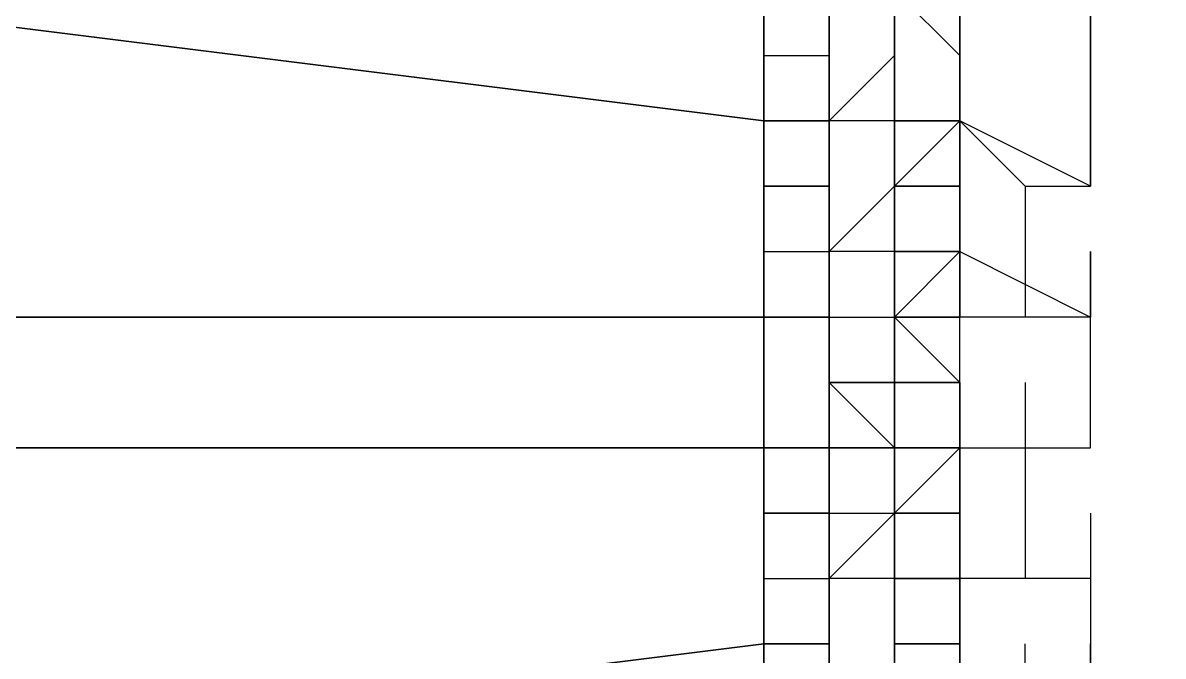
# Model space of a CAD drawing. Header units: inches. Extents: x 3324238 to 135265466, y -1036581 to 20094598.
# Drawn here: x 3353507.925 to 3353509.33, y -519254.587 to -519253.807 of the extents above; entities that cross this region are included whole.
import ezdxf

# ---------------------------------------------------------------- set-up
doc = ezdxf.new("R2010")
doc.units = ezdxf.units.IN
doc.header["$MEASUREMENT"] = 0
doc.layers.add('PDF_Geometry', color=7, linetype='Continuous')

msp = doc.modelspace()

# ---------------------------------------------------------------- linework, layer by layer
at = {"layer": 'PDF_Geometry', "color": 32, "lineweight": 13, "true_color": 0xdd6e00}
for points in [[(3353522.7765, -519332.0817), (3353522.7765, -519254.4915, 1.00015), (3353499.8943, -519254.4915)], [(3353517.2977, -519332.0817), (3353517.2977, -519254.4915, 1.002038), (3353505.3731, -519254.4915), (3353505.3731, -519332.0817)], [(3353516.8143, -519332.0817), (3353516.8143, -519254.4915, 1.000988), (3353505.8566, -519254.4915), (3353505.8566, -519332.0817)]]:
    msp.add_lwpolyline(points, format="xyb", dxfattribs=at)
at = {"layer": 'PDF_Geometry', "lineweight": 25}
for points in [[(3353509.2406, -519254.4109), (3353509.2406, -519254.4915), (3353509.0794, -519254.4915), (3353508.9989, -519254.4915), (3353509.0794, -519254.4915), (3353509.0794, -519254.4109), (3353509.0794, -519254.4915), (3353509.0794, -519254.4109), (3353509.0794, -519254.4915), (3353509.0794, -519254.4109), (3353509.0794, -519254.4915), (3353509.0794, -519254.4109), (3353509.0794, -519254.3303), (3353509.0794, -519254.4109), (3353509.0794, -519254.3303), (3353509.0794, -519254.4109), (3353508.9989, -519254.4109), (3353509.0794, -519254.4109), (3353508.9989, -519254.4109), (3353509.0794, -519254.4109), (3353509.0794, -519254.4915), (3353509.0794, -519254.4109), (3353508.9989, -519254.4109), (3353508.9989, -519254.4915), (3353508.9989, -519254.4109), (3353508.9989, -519254.3303), (3353508.9989, -519254.2498), (3353508.9183, -519254.2498), (3353508.9183, -519254.1692), (3353508.9183, -519254.0886), (3353508.9183, -519254.0081), (3353508.9183, -519253.9275), (3353508.9183, -519254.0081), (3353508.9183, -519253.9275), (3353508.9183, -519254.0081), (3353508.9183, -519253.9275), (3353508.8377, -519253.9275), (3353504.9703, -519253.4441)], [(3353504.9703, -519253.4441), (3353508.8377, -519253.9275), (3353508.8377, -519253.8469), (3353508.8377, -519253.7663)], [(3353508.9988, -519253.8469), (3353508.9988, -519253.7663), (3353508.9988, -519253.6858), (3353508.9988, -519253.6052), (3353508.9988, -519253.6858), (3353508.9988, -519253.7663), (3353508.9988, -519253.6858)], [(3353504.8091, -519254.3303), (3353508.7571, -519254.3303), (3353508.8377, -519254.3303), (3353508.8377, -519254.2498), (3353508.8377, -519254.1692), (3353508.8377, -519254.0886), (3353508.8377, -519254.0081), (3353508.8377, -519254.0886), (3353508.8377, -519254.0081), (3353508.8377, -519253.9275), (3353508.8377, -519253.8469), (3353508.8377, -519253.7663), (3353508.8377, -519253.8469), (3353508.9183, -519253.8469), (3353508.9183, -519253.7663)], [(3353508.9989, -519253.7663), (3353508.9989, -519253.8469), (3353508.9183, -519253.9275), (3353508.9183, -519254.0081), (3353508.9183, -519254.0886), (3353508.9183, -519254.0081), (3353508.9183, -519254.0886), (3353508.9183, -519254.0081), (3353508.9183, -519254.0886), (3353508.9183, -519254.1692), (3353508.8377, -519254.1692), (3353508.8377, -519254.2498), (3353508.8377, -519254.3303), (3353508.8377, -519254.2498), (3353508.8377, -519254.3303), (3353508.7571, -519254.3303), (3353508.8377, -519254.3303), (3353508.8377, -519254.4109), (3353508.8377, -519254.3303), (3353508.8377, -519254.4109), (3353508.8377, -519254.3303), (3353508.8377, -519254.4109), (3353508.8377, -519254.3303)], [(3353508.8377, -519253.7663), (3353508.8377, -519253.8469), (3353508.8377, -519253.9275), (3353508.8377, -519254.0081), (3353508.8377, -519253.9275), (3353508.8377, -519254.0081), (3353508.8377, -519254.0886), (3353508.8377, -519254.0081), (3353508.8377, -519254.0886), (3353508.9183, -519254.0886), (3353508.9183, -519254.0081), (3353508.9183, -519253.9275), (3353508.9183, -519254.0081), (3353508.9183, -519253.9275), (3353508.9183, -519254.0081), (3353508.9183, -519254.0886), (3353508.9183, -519254.0081), (3353508.9183, -519253.9275), (3353508.9183, -519254.0081), (3353508.9183, -519253.9275), (3353508.9183, -519254.0081), (3353508.9183, -519254.0886), (3353508.9183, -519254.0081), (3353508.9183, -519254.0886), (3353508.9183, -519254.0081), (3353508.9183, -519254.0886), (3353508.9183, -519254.0081), (3353508.9183, -519253.9275), (3353508.9183, -519254.0081), (3353508.8377, -519254.0081), (3353508.8377, -519253.9275), (3353508.8377, -519254.0081), (3353508.8377, -519253.9275), (3353508.8377, -519254.0081), (3353508.8377, -519253.9275), (3353508.8377, -519253.8469), (3353508.8377, -519253.7663)], [(3353508.9183, -519253.7663), (3353508.9183, -519253.8469), (3353508.9183, -519253.9275), (3353508.9183, -519253.8469), (3353508.9183, -519253.9275), (3353508.9183, -519253.8469), (3353508.9183, -519253.9275), (3353508.9183, -519253.8469), (3353508.9183, -519253.9275), (3353508.9183, -519254.0081), (3353508.9183, -519253.9275), (3353508.9183, -519254.0081), (3353508.9183, -519254.0886), (3353508.9183, -519254.1692), (3353508.9183, -519254.0886), (3353508.9183, -519254.1692), (3353508.9183, -519254.2498), (3353508.9989, -519254.2498), (3353508.9989, -519254.1692), (3353508.9989, -519254.0886), (3353509.0794, -519254.0886), (3353509.0794, -519254.0081), (3353508.9989, -519254.0081), (3353508.9989, -519253.9275), (3353508.9989, -519254.0081), (3353508.9989, -519253.9275), (3353508.9989, -519254.0081), (3353508.9989, -519253.9275), (3353508.9183, -519253.9275), (3353508.9183, -519253.8469), (3353508.9183, -519253.9275), (3353508.9183, -519254.0081), (3353508.8377, -519254.0081), (3353508.8377, -519253.9275), (3353508.8377, -519253.8469), (3353508.8377, -519253.9275), (3353508.8377, -519253.8469), (3353508.8377, -519253.9275), (3353508.8377, -519254.0081), (3353508.8377, -519253.9275), (3353508.8377, -519253.8469), (3353508.8377, -519253.9275), (3353508.8377, -519253.8469), (3353508.8377, -519253.9275), (3353508.8377, -519254.0081), (3353508.8377, -519253.9275), (3353508.8377, -519254.0081), (3353508.8377, -519253.9275), (3353508.8377, -519254.0081), (3353508.8377, -519253.9275), (3353508.8377, -519254.0081), (3353508.8377, -519254.0886), (3353508.8377, -519254.1692), (3353508.8377, -519254.0886), (3353508.8377, -519254.0081), (3353508.8377, -519254.0886), (3353508.8377, -519254.1692), (3353508.9183, -519254.1692), (3353508.8377, -519254.1692), (3353508.9183, -519254.1692), (3353508.9183, -519254.2498), (3353508.9183, -519254.3303), (3353508.9183, -519254.4109), (3353508.9989, -519254.4109), (3353508.9989, -519254.4915), (3353508.9989, -519254.4109), (3353508.9989, -519254.4915), (3353508.9989, -519254.4109), (3353508.9989, -519254.4915), (3353509.0794, -519254.4915), (3353509.0794, -519254.4109), (3353509.0794, -519254.3303), (3353509.0794, -519254.2498), (3353509.0794, -519254.3303), (3353509.0794, -519254.2498), (3353509.0794, -519254.3303), (3353509.16, -519254.3303), (3353509.2406, -519254.3303)], [(3353508.9183, -519253.8469), (3353508.9183, -519253.7663)], [(3353509.0794, -519254.0886), (3353509.0794, -519254.0081), (3353509.0794, -519253.9275), (3353508.9989, -519253.9275), (3353508.9989, -519254.0081), (3353508.9989, -519253.9275), (3353508.9989, -519254.0081), (3353508.9989, -519253.9275), (3353508.9989, -519254.0081), (3353508.9989, -519253.9275), (3353508.9989, -519253.8469), (3353508.9989, -519253.9275), (3353509.0794, -519253.9275), (3353509.0794, -519254.0081), (3353509.0794, -519253.9275), (3353508.9989, -519254.0081), (3353509.0794, -519254.0081), (3353509.0794, -519253.9275), (3353509.0794, -519254.0081), (3353509.0794, -519253.9275), (3353509.0794, -519254.0081), (3353509.0794, -519253.9275), (3353509.0794, -519254.0081), (3353509.0794, -519253.9275), (3353509.0794, -519253.8469), (3353509.0794, -519253.7663)], [(3353508.9989, -519253.7663), (3353508.9989, -519253.8469), (3353508.9989, -519253.7663), (3353509.0794, -519253.8469), (3353509.0794, -519253.9275), (3353508.9989, -519253.9275), (3353508.9989, -519253.8469), (3353508.9989, -519253.7663)], [(3353509.0794, -519253.8469), (3353509.0794, -519253.7663), (3353509.0794, -519253.8469), (3353509.0794, -519253.9275), (3353509.0794, -519254.0081), (3353509.0794, -519253.9275), (3353509.0794, -519254.0081), (3353509.0794, -519253.9275), (3353509.0794, -519253.8469), (3353509.0794, -519253.9275), (3353509.16, -519254.0081), (3353509.2406, -519254.0081), (3353509.2406, -519253.9275), (3353509.2406, -519254.0081), (3353509.0794, -519253.9275), (3353508.9989, -519253.9275), (3353508.9989, -519253.8469), (3353508.9989, -519253.7663)], [(3353508.9989, -519253.7663), (3353508.9989, -519253.8469), (3353508.9989, -519253.7663)], [(3353508.8377, -519254.4915), (3353508.8377, -519254.4109), (3353508.8377, -519254.3303), (3353508.8377, -519254.2498), (3353508.8377, -519254.3303), (3353508.8377, -519254.2498), (3353508.8377, -519254.1692), (3353504.8897, -519254.1692), (3353504.8091, -519254.1692), (3353504.7286, -519254.1692), (3353504.7286, -519254.0886), (3353504.8091, -519254.0081), (3353504.8897, -519253.9275), (3353504.8897, -519253.8469), (3353504.8897, -519253.9275), (3353504.8897, -519254.0081), (3353504.8897, -519253.9275), (3353504.8091, -519253.8469), (3353504.8091, -519253.9275), (3353504.8091, -519254.0081), (3353504.8091, -519253.9275), (3353504.8897, -519253.9275)], [(3353508.9183, -519254.4109), (3353508.9183, -519254.4915), (3353508.9183, -519254.4109), (3353508.9183, -519254.3303), (3353508.9183, -519254.2498), (3353508.9183, -519254.1692), (3353508.8377, -519254.1692), (3353508.8377, -519254.0886), (3353508.8377, -519254.1692), (3353508.8377, -519254.0886), (3353508.9183, -519254.0886), (3353508.9183, -519254.0081), (3353508.9183, -519254.0886), (3353508.9183, -519254.0081), (3353508.9183, -519253.9275), (3353508.9183, -519254.0081), (3353508.9183, -519254.0886), (3353508.9183, -519254.0081), (3353508.9183, -519253.9275), (3353508.9183, -519254.0081), (3353508.9183, -519254.0886), (3353508.9989, -519254.0081), (3353508.9989, -519253.9275), (3353508.9989, -519254.0081), (3353508.9989, -519253.9275), (3353508.9989, -519254.0081), (3353508.9989, -519254.0886), (3353508.9989, -519254.1692), (3353508.9989, -519254.0886), (3353508.9183, -519254.0886), (3353508.9183, -519254.1692), (3353508.9989, -519254.1692), (3353509.0794, -519254.1692), (3353509.0794, -519254.0886), (3353509.0794, -519254.1692), (3353509.0794, -519254.0886), (3353508.9989, -519254.0886), (3353508.9989, -519254.0081), (3353509.0794, -519254.0081), (3353509.0794, -519254.0886), (3353509.0794, -519254.1692), (3353508.9989, -519254.1692), (3353508.9989, -519254.0886), (3353508.9989, -519254.0081), (3353508.9989, -519253.9275), (3353508.9989, -519253.8469)], [(3353508.8377, -519253.8469), (3353508.9183, -519253.8469)], [(3353508.9183, -519254.2498), (3353508.9183, -519254.3303), (3353508.9183, -519254.4109), (3353508.8377, -519254.4109), (3353508.8377, -519254.4915), (3353508.8377, -519254.5721), (3353508.8377, -519254.4915), (3353508.8377, -519254.5721), (3353508.8377, -519254.4915), (3353508.8377, -519254.4109), (3353508.8377, -519254.3303), (3353508.8377, -519254.2498), (3353508.8377, -519254.1692), (3353508.8377, -519254.0886), (3353508.8377, -519254.1692), (3353508.8377, -519254.0886), (3353508.8377, -519254.0081), (3353508.8377, -519253.9275), (3353508.8377, -519253.8469)], [(3353508.8377, -519253.9275), (3353508.8377, -519253.8469)], [(3353508.8377, -519253.9275), (3353508.8377, -519253.8469)], [(3353508.8377, -519253.9275), (3353508.8377, -519253.8469)], [(3353508.8377, -519253.9275), (3353508.8377, -519253.8469)], [(3353508.9183, -519254.6526), (3353508.9183, -519254.5721), (3353508.8377, -519254.5721), (3353508.8377, -519254.4915), (3353508.9183, -519254.4915), (3353508.9183, -519254.4109), (3353508.9183, -519254.4915), (3353508.9183, -519254.4109), (3353508.9183, -519254.4915), (3353508.9183, -519254.4109), (3353508.9183, -519254.4915), (3353508.9183, -519254.4109), (3353508.9183, -519254.3303), (3353508.9183, -519254.2498), (3353508.9989, -519254.2498), (3353508.9989, -519254.3303), (3353509.0794, -519254.3303), (3353509.0794, -519254.2498), (3353509.0794, -519254.3303), (3353509.0794, -519254.2498), (3353509.0794, -519254.1692), (3353509.0794, -519254.0886), (3353509.0794, -519254.1692), (3353509.0794, -519254.0886), (3353508.9989, -519254.0886), (3353509.0794, -519254.0886), (3353509.0794, -519254.0081), (3353509.0794, -519254.0886), (3353509.0794, -519254.0081), (3353509.0794, -519253.9275), (3353509.0794, -519254.0081), (3353508.9989, -519254.0081), (3353509.0794, -519254.0081), (3353509.0794, -519253.9275), (3353509.0794, -519254.0081), (3353509.0794, -519254.0886), (3353509.0794, -519254.0081), (3353509.0794, -519254.0886), (3353509.0794, -519254.0081), (3353508.9989, -519254.0081), (3353509.0794, -519254.0081), (3353509.0794, -519253.9275), (3353509.0794, -519253.8469)], [(3353508.9183, -519253.9275), (3353508.9183, -519253.8469)], [(3353508.9183, -519253.9275), (3353508.9183, -519253.8469)], [(3353508.9988, -519253.9275), (3353508.9988, -519253.8469)], [(3353508.9988, -519253.9275), (3353508.9988, -519253.8469)], [(3353508.9989, -519253.9275), (3353508.9989, -519253.8469)], [(3353508.9989, -519253.9275), (3353508.9989, -519253.8469)], [(3353508.9989, -519253.9275), (3353508.9989, -519253.8469)], [(3353509.0794, -519253.9275), (3353509.0794, -519253.8469)], [(3353509.0794, -519253.9275), (3353509.0794, -519253.8469)], [(3353509.0794, -519253.9275), (3353509.0794, -519253.8469)], [(3353509.0794, -519254.6526), (3353509.0794, -519254.5721), (3353509.0794, -519254.4915), (3353508.9989, -519254.4915), (3353508.9989, -519254.4109), (3353508.9989, -519254.3303), (3353508.9989, -519254.4109), (3353508.9989, -519254.3303), (3353508.9989, -519254.4109), (3353508.9989, -519254.4915), (3353508.9989, -519254.4109), (3353508.9989, -519254.3303), (3353508.9989, -519254.4109), (3353508.9989, -519254.3303), (3353508.9989, -519254.2498), (3353508.9989, -519254.3303), (3353509.0794, -519254.3303), (3353509.16, -519254.3303), (3353509.2406, -519254.3303), (3353509.2406, -519254.2498), (3353509.2406, -519254.1692), (3353509.2406, -519254.0886), (3353509.2406, -519254.1692), (3353509.16, -519254.1692), (3353508.9989, -519254.1692), (3353508.9989, -519254.0886), (3353508.9989, -519254.0081), (3353508.9989, -519253.9275), (3353508.9989, -519254.0081), (3353508.9989, -519253.9275), (3353508.9183, -519253.9275), (3353508.8377, -519253.9275), (3353508.9183, -519253.9275), (3353508.9183, -519254.0081), (3353508.9183, -519254.0886), (3353508.9183, -519254.0081), (3353508.9183, -519254.0886), (3353508.9183, -519254.1692), (3353508.9183, -519254.0886), (3353508.9183, -519254.1692), (3353508.8377, -519254.1692), (3353508.9183, -519254.1692)], [(3353508.8377, -519254.1692), (3353508.8377, -519254.0886), (3353508.8377, -519254.0081), (3353508.9183, -519254.0081), (3353508.9183, -519254.0886), (3353508.9183, -519254.0081), (3353508.9183, -519253.9275)], [(3353508.8377, -519254.0081), (3353508.8377, -519253.9275)], [(3353509.0794, -519254.3303), (3353509.0794, -519254.4109), (3353509.0794, -519254.3303), (3353509.0794, -519254.2498), (3353509.0794, -519254.3303), (3353509.0794, -519254.2498), (3353508.9989, -519254.1692), (3353508.9989, -519254.2498), (3353508.9989, -519254.1692), (3353508.9989, -519254.0886), (3353508.9989, -519254.0081), (3353508.9989, -519253.9275), (3353508.9989, -519254.0081), (3353508.9989, -519254.0886), (3353509.0794, -519254.0886), (3353509.0794, -519254.0081), (3353509.0794, -519254.0886), (3353509.0794, -519254.0081), (3353509.0794, -519254.0886), (3353508.9989, -519254.0886), (3353508.9183, -519254.0886), (3353508.9183, -519254.0081), (3353508.9183, -519254.0886), (3353508.9183, -519254.0081)], [(3353509.0794, -519254.6526), (3353509.0794, -519254.5721), (3353508.9989, -519254.5721), (3353508.9989, -519254.4915), (3353508.9989, -519254.5721), (3353508.9989, -519254.6526), (3353508.9989, -519254.5721), (3353508.9989, -519254.4915), (3353509.0794, -519254.4915), (3353509.0794, -519254.4109), (3353509.0794, -519254.3303), (3353508.9989, -519254.3303), (3353508.9989, -519254.2498), (3353508.9989, -519254.3303), (3353508.9183, -519254.2498), (3353508.9989, -519254.2498), (3353508.9989, -519254.1692), (3353509.0794, -519254.0886), (3353509.0794, -519254.0081), (3353509.0794, -519253.9275), (3353509.0794, -519254.0081), (3353509.0794, -519253.9275), (3353509.0794, -519254.0081), (3353509.0794, -519254.0886), (3353509.0794, -519254.0081), (3353509.0794, -519253.9275), (3353509.0794, -519254.0081)], [(3353508.9183, -519254.0081), (3353508.9183, -519253.9275)], [(3353508.9183, -519254.0081), (3353508.9183, -519253.9275), (3353508.9183, -519254.0081)], [(3353508.9989, -519254.0886), (3353508.9989, -519254.0081), (3353508.9989, -519253.9275)], [(3353508.9989, -519253.9275), (3353508.9989, -519254.0081), (3353508.9989, -519253.9275)], [(3353508.9989, -519254.0081), (3353508.9989, -519253.9275)], [(3353508.9989, -519254.0081), (3353508.9989, -519253.9275)], [(3353508.9989, -519254.0081), (3353508.9989, -519253.9275)], [(3353508.9989, -519254.0081), (3353508.9989, -519253.9275)], [(3353509.0794, -519254.0081), (3353509.0794, -519253.9275)], [(3353508.9183, -519254.0886), (3353508.9183, -519254.0081)], [(3353508.9183, -519254.1692), (3353508.9183, -519254.0886), (3353508.9183, -519254.0081)], [(3353508.9988, -519254.1692), (3353508.9988, -519254.0886), (3353508.9988, -519254.0081)], [(3353508.9989, -519254.0081), (3353508.9989, -519254.0886)], [(3353509.0794, -519254.0081), (3353508.9989, -519254.0081), (3353509.0794, -519254.0081)], [(3353508.9989, -519254.0081), (3353508.9989, -519254.0886)], [(3353509.0794, -519254.0886), (3353509.0794, -519254.0081), (3353508.9989, -519254.0081)], [(3353509.0794, -519254.0081), (3353508.9989, -519254.0081), (3353509.0794, -519254.0081)], [(3353509.0794, -519254.0886), (3353509.0794, -519254.0081)], [(3353509.0794, -519254.0886), (3353509.0794, -519254.0081)], [(3353509.16, -519254.0081), (3353509.16, -519254.1692)], [(3353508.8377, -519254.1692), (3353508.8377, -519254.0886)], [(3353508.8377, -519254.1692), (3353508.8377, -519254.0886)], [(3353508.8377, -519254.1692), (3353508.8377, -519254.0886)], [(3353508.8377, -519254.1692), (3353508.8377, -519254.0886)], [(3353508.9183, -519254.1692), (3353508.9183, -519254.0886)], [(3353508.9183, -519254.1692), (3353508.9183, -519254.0886)], [(3353508.9183, -519254.1692), (3353508.9183, -519254.0886)], [(3353508.9183, -519254.2498), (3353508.9183, -519254.1692), (3353508.9183, -519254.0886)], [(3353508.9989, -519254.4109), (3353508.9989, -519254.4915), (3353508.9989, -519254.4109), (3353508.9989, -519254.3303), (3353508.9989, -519254.4109), (3353508.9989, -519254.3303), (3353508.9989, -519254.4109), (3353508.9989, -519254.3303), (3353508.9989, -519254.4109), (3353508.9989, -519254.4915), (3353509.0794, -519254.4915), (3353509.0794, -519254.4109), (3353509.0794, -519254.3303), (3353508.9989, -519254.3303), (3353508.9989, -519254.2498), (3353508.9989, -519254.1692), (3353508.9989, -519254.0886)], [(3353508.9989, -519254.1692), (3353508.9989, -519254.0886)], [(3353508.9989, -519254.1692), (3353508.9989, -519254.0886)], [(3353508.9989, -519254.1692), (3353508.9989, -519254.0886)], [(3353508.9989, -519254.1692), (3353508.9989, -519254.0886)], [(3353508.9989, -519254.1692), (3353508.9989, -519254.0886)], [(3353508.9989, -519254.1692), (3353508.9989, -519254.0886)], [(3353508.9989, -519254.1692), (3353508.9989, -519254.0886)], [(3353508.9989, -519254.1692), (3353508.9989, -519254.0886)], [(3353508.9989, -519254.1692), (3353508.9989, -519254.0886)], [(3353509.0794, -519254.0886), (3353509.2406, -519254.1692)], [(3353509.2406, -519254.1692), (3353509.2406, -519254.0886)], [(3353508.9183, -519254.6526), (3353508.9183, -519254.5721), (3353508.9183, -519254.6526), (3353508.9183, -519254.5721), (3353508.9183, -519254.4915), (3353508.9183, -519254.4109), (3353508.9183, -519254.4915), (3353508.9183, -519254.4109), (3353508.9183, -519254.3303), (3353508.9183, -519254.4109), (3353508.9183, -519254.3303), (3353508.9183, -519254.4109), (3353508.9183, -519254.3303), (3353508.8377, -519254.3303), (3353508.8377, -519254.2498), (3353508.8377, -519254.1692), (3353508.8377, -519254.2498), (3353508.8377, -519254.3303), (3353508.8377, -519254.2498), (3353508.8377, -519254.3303), (3353508.8377, -519254.4109), (3353508.8377, -519254.4915), (3353508.8377, -519254.4109), (3353508.8377, -519254.3303), (3353508.8377, -519254.4109), (3353508.8377, -519254.3303), (3353504.8091, -519254.3303)], [(3353504.8897, -519254.1692), (3353508.8377, -519254.1692), (3353508.9183, -519254.1692)], [(3353508.8377, -519254.2498), (3353508.8377, -519254.1692)], [(3353508.8377, -519254.1692), (3353508.8377, -519254.2498), (3353508.8377, -519254.1692)], [(3353508.8377, -519254.1692), (3353508.9183, -519254.1692)], [(3353508.9183, -519254.2498), (3353508.9183, -519254.1692)], [(3353508.9183, -519254.2498), (3353508.9183, -519254.1692)], [(3353508.9183, -519254.2498), (3353508.9183, -519254.1692)], [(3353508.8377, -519254.3303), (3353508.8377, -519254.2498)], [(3353508.8377, -519254.3304), (3353508.8377, -519254.2498)], [(3353508.9183, -519254.3303), (3353508.9183, -519254.2498)], [(3353508.9183, -519254.3303), (3353508.9183, -519254.2498)], [(3353508.9183, -519254.2498), (3353508.9183, -519254.3303)], [(3353508.9183, -519254.3303), (3353508.9183, -519254.2498)], [(3353508.9183, -519254.2498), (3353508.9183, -519254.3303)], [(3353508.9989, -519254.6526), (3353508.9989, -519254.5721), (3353508.9989, -519254.4915), (3353508.9989, -519254.4109), (3353508.9989, -519254.3303), (3353508.9989, -519254.4109), (3353508.9989, -519254.3303), (3353508.9989, -519254.4109), (3353508.9989, -519254.3303), (3353508.9989, -519254.4109), (3353508.9989, -519254.3303), (3353509.0794, -519254.3303), (3353509.0794, -519254.4109), (3353509.0794, -519254.4915), (3353509.0794, -519254.4109), (3353509.0794, -519254.3303), (3353509.0794, -519254.2498), (3353509.0794, -519254.3303), (3353509.0794, -519254.4109), (3353509.0794, -519254.3303), (3353508.9989, -519254.3303), (3353508.9989, -519254.2498), (3353508.9989, -519254.3303), (3353508.9989, -519254.4109), (3353508.9989, -519254.3303), (3353508.9989, -519254.2498), (3353508.9989, -519254.3303), (3353508.9989, -519254.2498), (3353508.9989, -519254.3303), (3353508.9989, -519254.4109), (3353509.0794, -519254.4109), (3353509.0794, -519254.3303)], [(3353508.9989, -519254.2498), (3353509.0794, -519254.2498), (3353508.9989, -519254.2498)], [(3353508.9989, -519254.4109), (3353508.9989, -519254.3303), (3353508.9989, -519254.4109), (3353508.9989, -519254.3303), (3353508.9989, -519254.4109), (3353508.9989, -519254.3303), (3353508.9989, -519254.2498)], [(3353508.9989, -519254.3303), (3353508.9989, -519254.2498)], [(3353508.9989, -519254.3303), (3353508.9989, -519254.2498)], [(3353509.0794, -519254.3304), (3353509.0794, -519254.2498)], [(3353509.0794, -519254.3304), (3353509.0794, -519254.2498)], [(3353509.16, -519254.2498), (3353509.16, -519254.3303), (3353509.16, -519254.4915)], [(3353509.2406, -519254.3303), (3353509.2406, -519254.2498)], [(3353509.2406, -519254.3303), (3353509.2406, -519254.2498)], [(3353508.8377, -519254.4109), (3353508.8377, -519254.3303)], [(3353508.8377, -519254.3303), (3353508.9183, -519254.3303), (3353508.8377, -519254.3303)], [(3353508.8377, -519254.4109), (3353508.8377, -519254.3303)], [(3353508.8377, -519254.4109), (3353508.8377, -519254.3303)], [(3353508.8377, -519254.4109), (3353508.8377, -519254.3303)], [(3353508.8377, -519254.4109), (3353508.8377, -519254.3303)], [(3353508.8377, -519254.4109), (3353508.8377, -519254.3303)], [(3353508.8377, -519254.4109), (3353508.8377, -519254.3303)], [(3353508.8377, -519254.4109), (3353508.8377, -519254.3303)], [(3353508.9183, -519254.3303), (3353508.8377, -519254.3303)], [(3353508.8377, -519254.4109), (3353508.8377, -519254.3303)], [(3353508.8377, -519254.4109), (3353508.8377, -519254.3303)], [(3353508.8377, -519254.4109), (3353508.8377, -519254.3303)], [(3353508.8377, -519254.4109), (3353508.8377, -519254.3303)], [(3353508.8377, -519254.4109), (3353508.8377, -519254.3304)], [(3353508.9183, -519254.4109), (3353508.9183, -519254.3303)], [(3353508.9183, -519254.4109), (3353508.9183, -519254.3303)], [(3353508.9183, -519254.4109), (3353508.9183, -519254.3303)], [(3353508.9183, -519254.4109), (3353508.9183, -519254.3303)], [(3353508.9183, -519254.3303), (3353508.9183, -519254.4109)], [(3353508.9183, -519254.4109), (3353508.9183, -519254.3303)], [(3353508.9183, -519254.3303), (3353508.9989, -519254.3303)], [(3353508.9989, -519254.3303), (3353508.9183, -519254.3303)], [(3353508.9183, -519254.4109), (3353508.9183, -519254.3303)], [(3353508.9183, -519254.4109), (3353508.9183, -519254.3303)], [(3353508.9183, -519254.4109), (3353508.9183, -519254.3303)], [(3353508.9183, -519254.4109), (3353508.9183, -519254.3303)], [(3353508.9989, -519254.4915), (3353508.9989, -519254.4109), (3353508.9989, -519254.3303)], [(3353508.9989, -519254.4109), (3353508.9989, -519254.3303)], [(3353508.9989, -519254.4109), (3353508.9989, -519254.3303)], [(3353508.9989, -519254.4109), (3353508.9989, -519254.3303)], [(3353508.9989, -519254.4109), (3353508.9989, -519254.3303)], [(3353508.9989, -519254.4109), (3353508.9989, -519254.3304)], [(3353508.9989, -519254.4109), (3353508.9989, -519254.3303)], [(3353508.9989, -519254.4109), (3353508.9989, -519254.3304)], [(3353509.0794, -519254.4109), (3353509.0794, -519254.3303)], [(3353508.8377, -519254.8138), (3353508.9183, -519254.8138), (3353508.9183, -519254.7332), (3353508.9989, -519254.7332), (3353508.9989, -519254.6526), (3353508.9989, -519254.7332), (3353508.9989, -519254.6526), (3353508.9989, -519254.7332), (3353508.9989, -519254.6526), (3353508.9989, -519254.5721), (3353508.9989, -519254.4915), (3353508.9989, -519254.5721), (3353508.9989, -519254.4915), (3353508.9989, -519254.4109), (3353508.9989, -519254.4915), (3353508.9989, -519254.4109), (3353509.0794, -519254.4109)], [(3353508.8377, -519254.4915), (3353508.8377, -519254.4109)], [(3353508.8377, -519254.4109), (3353508.8377, -519254.4915)], [(3353508.9183, -519254.4109), (3353508.9183, -519254.4915), (3353508.9183, -519254.5721), (3353508.8377, -519254.5721), (3353508.8377, -519254.6526), (3353508.8377, -519254.7332), (3353508.8377, -519254.6526), (3353508.8377, -519254.5721), (3353508.8377, -519254.4915), (3353508.8377, -519254.4109)], [(3353508.9183, -519254.4109), (3353508.8377, -519254.4109)], [(3353508.8377, -519254.4915), (3353508.8377, -519254.4109)], [(3353508.8377, -519254.4109), (3353508.8377, -519254.4915), (3353508.8377, -519254.4109)], [(3353508.9183, -519254.4109), (3353508.8377, -519254.4109)], [(3353508.8377, -519254.5721), (3353508.8377, -519254.4915), (3353508.8377, -519254.4109)], [(3353508.9183, -519254.6526), (3353508.9183, -519254.5721), (3353508.9183, -519254.4915), (3353508.9183, -519254.4109), (3353508.9183, -519254.4915), (3353508.9183, -519254.5721)], [(3353508.9183, -519254.4915), (3353508.9183, -519254.4109)], [(3353508.9183, -519254.4915), (3353508.9183, -519254.4109)], [(3353508.9183, -519254.4915), (3353508.9183, -519254.4109)], [(3353508.9183, -519254.4915), (3353508.9183, -519254.4109)], [(3353508.9183, -519254.4915), (3353508.9183, -519254.4109)], [(3353508.9183, -519254.4915), (3353508.9183, -519254.4109)], [(3353508.9183, -519254.4915), (3353508.9183, -519254.4109)], [(3353508.9183, -519254.4915), (3353508.9183, -519254.4109)], [(3353508.9183, -519254.4915), (3353508.9989, -519254.4109)], [(3353508.9183, -519254.4915), (3353508.9183, -519254.4109)], [(3353508.9183, -519254.4915), (3353508.9183, -519254.4109)], [(3353508.9989, -519254.7332), (3353508.9989, -519254.6526), (3353508.9989, -519254.5721), (3353508.9989, -519254.4915), (3353508.9989, -519254.4109)], [(3353508.9989, -519254.4915), (3353508.9989, -519254.4109)], [(3353508.9989, -519254.4915), (3353508.9989, -519254.4109)], [(3353508.9989, -519254.4109), (3353509.0794, -519254.4109), (3353508.9989, -519254.4109)], [(3353508.9989, -519254.4915), (3353508.9989, -519254.4109)], [(3353508.9989, -519254.4915), (3353508.9989, -519254.4109)], [(3353509.0794, -519254.4109), (3353509.0794, -519254.4915), (3353508.9989, -519254.4915)], [(3353508.9989, -519254.5721), (3353509.0794, -519254.5721), (3353509.0794, -519254.4915), (3353509.0794, -519254.4109)], [(3353509.0794, -519254.4915), (3353509.0794, -519254.4109)], [(3353509.2406, -519254.4109), (3353509.2406, -519254.4915), (3353509.2406, -519254.5721), (3353509.2406, -519254.6526), (3353509.16, -519254.7332)], [(3353508.8377, -519254.5721), (3353508.8377, -519254.4915)], [(3353508.9183, -519254.5721), (3353508.9183, -519254.4915)], [(3353508.9989, -519254.4915), (3353508.9183, -519254.4915)], [(3353508.9989, -519254.4915), (3353508.9183, -519254.4915)], [(3353508.9183, -519254.8138), (3353508.9183, -519254.7332), (3353508.9183, -519254.6526), (3353508.9183, -519254.5721), (3353508.9183, -519254.4915)], [(3353508.9183, -519254.4915), (3353508.9183, -519254.5721)], [(3353508.9988, -519254.5721), (3353508.9988, -519254.4915)], [(3353508.9989, -519254.5721), (3353508.9989, -519254.4915)], [(3353508.9989, -519254.5721), (3353508.9989, -519254.4915)], [(3353509.0794, -519254.4915), (3353508.9989, -519254.4915)], [(3353509.0794, -519254.4915), (3353508.9989, -519254.4915)], [(3353508.9989, -519254.4915), (3353508.9989, -519254.5721)], [(3353508.9989, -519254.4915), (3353508.9989, -519254.5721), (3353508.9989, -519254.4915)], [(3353508.9989, -519254.5721), (3353508.9989, -519254.4915)], [(3353508.9989, -519254.6526), (3353508.9989, -519254.5721), (3353508.9989, -519254.4915), (3353508.9989, -519254.5721), (3353508.9989, -519254.6526), (3353508.9989, -519254.5721), (3353508.9989, -519254.6526)], [(3353509.2406, -519254.4915), (3353509.16, -519254.4915), (3353509.0794, -519254.4915), (3353509.0794, -519254.5721), (3353509.0794, -519254.6526)], [(3353508.8377, -519254.7332), (3353508.8377, -519254.6526), (3353508.8377, -519254.5721)], [(3353508.8377, -519254.5721), (3353508.9183, -519254.5721)], [(3353508.8377, -519254.6526), (3353508.8377, -519254.5721)], [(3353508.8377, -519254.6526), (3353508.8377, -519254.5721)], [(3353508.9183, -519254.5721), (3353508.9183, -519254.6526)], [(3353508.9183, -519254.6526), (3353508.9183, -519254.5721)], [(3353508.9989, -519254.6526), (3353508.9989, -519254.5721)], [(3353509.0794, -519254.5721), (3353509.0794, -519254.6526)], [(3353509.0794, -519254.5721), (3353509.0794, -519254.6526), (3353509.16, -519254.6526)], [(3353509.2406, -519254.5721), (3353509.2406, -519254.6526), (3353509.16, -519254.7332), (3353509.2406, -519254.7332), (3353509.2406, -519254.8138)], [(3353509.16, -519254.6526), (3353509.16, -519254.5721)], [(3353509.16, -519254.6526), (3353509.16, -519254.5721)], [(3353509.2406, -519254.6526), (3353509.2406, -519254.5721)]]:
    msp.add_lwpolyline(points, dxfattribs=at)
for points in [[(3353509.2406, -519253.8469), (3353509.2406, -519253.7663), (3353509.2406, -519253.6858), (3353509.2406, -519253.7663), (3353509.2406, -519253.8469), (3353509.2406, -519253.9275)], [(3353508.9989, -519253.8469), (3353508.9989, -519253.9275)], [(3353508.9989, -519253.8469), (3353508.9989, -519253.9275)], [(3353508.9989, -519254.0081), (3353508.9989, -519254.0886)], [(3353508.9183, -519254.3303), (3353508.9183, -519254.4109), (3353508.9183, -519254.4915), (3353508.9183, -519254.4109), (3353508.9183, -519254.4915), (3353508.9183, -519254.4109), (3353508.9183, -519254.3303), (3353508.9183, -519254.2498)], [(3353508.8377, -519254.3303), (3353508.8377, -519254.4109), (3353508.8377, -519254.4915), (3353508.8377, -519254.4109)], [(3353508.9183, -519254.4915), (3353508.9183, -519254.5721), (3353508.9183, -519254.4915), (3353508.9183, -519254.4109), (3353508.9183, -519254.4915), (3353508.9183, -519254.4109), (3353508.9183, -519254.4915), (3353508.9183, -519254.4109), (3353508.8377, -519254.4109), (3353508.8377, -519254.3303), (3353508.8377, -519254.4109), (3353508.8377, -519254.3303), (3353508.8377, -519254.4109), (3353508.9183, -519254.4109)], [(3353508.9183, -519254.3303), (3353508.9183, -519254.4109)], [(3353509.0794, -519254.3303), (3353509.0794, -519254.4109), (3353509.0794, -519254.4915), (3353509.0794, -519254.4109), (3353509.0794, -519254.4915), (3353509.0794, -519254.4109), (3353509.0794, -519254.4915), (3353509.0794, -519254.4109), (3353509.0794, -519254.3303), (3353508.9989, -519254.4109), (3353509.0794, -519254.4109)], [(3353509.0794, -519254.3304), (3353509.0794, -519254.4109)], [(3353508.8377, -519254.4915), (3353508.8377, -519254.5721), (3353508.8377, -519254.4915), (3353508.8377, -519254.4109)], [(3353508.9183, -519254.4109), (3353508.9183, -519254.4915)], [(3353508.9183, -519254.4109), (3353508.9183, -519254.4915)], [(3353509.0794, -519254.4109), (3353509.0794, -519254.4915)], [(3353508.9183, -519254.4915), (3353508.9183, -519254.5721)], [(3353504.9703, -519255.0555), (3353508.8377, -519254.5721)]]:
    msp.add_lwpolyline(points, close=True, dxfattribs=at)
at = {"layer": 'PDF_Geometry', "color": 32, "lineweight": 13, "true_color": 0xdd6e00}
for centre, radius, start, end in [((3353511.3354, -519254.4835), 11.9246, 359.96181, 180.03819), ((3353511.3354, -519254.4915), 7.4126, 0, 180), ((3353511.3354, -519254.4915), 6.9291, 0, 180), ((3353511.3354, -519254.4915), 4.4314, 0, 180), ((3353511.3354, -519254.4915), 3.948, 0, 180)]:
    msp.add_arc(centre, radius, start, end, dxfattribs=at)

doc.saveas('drawing.dxf')
